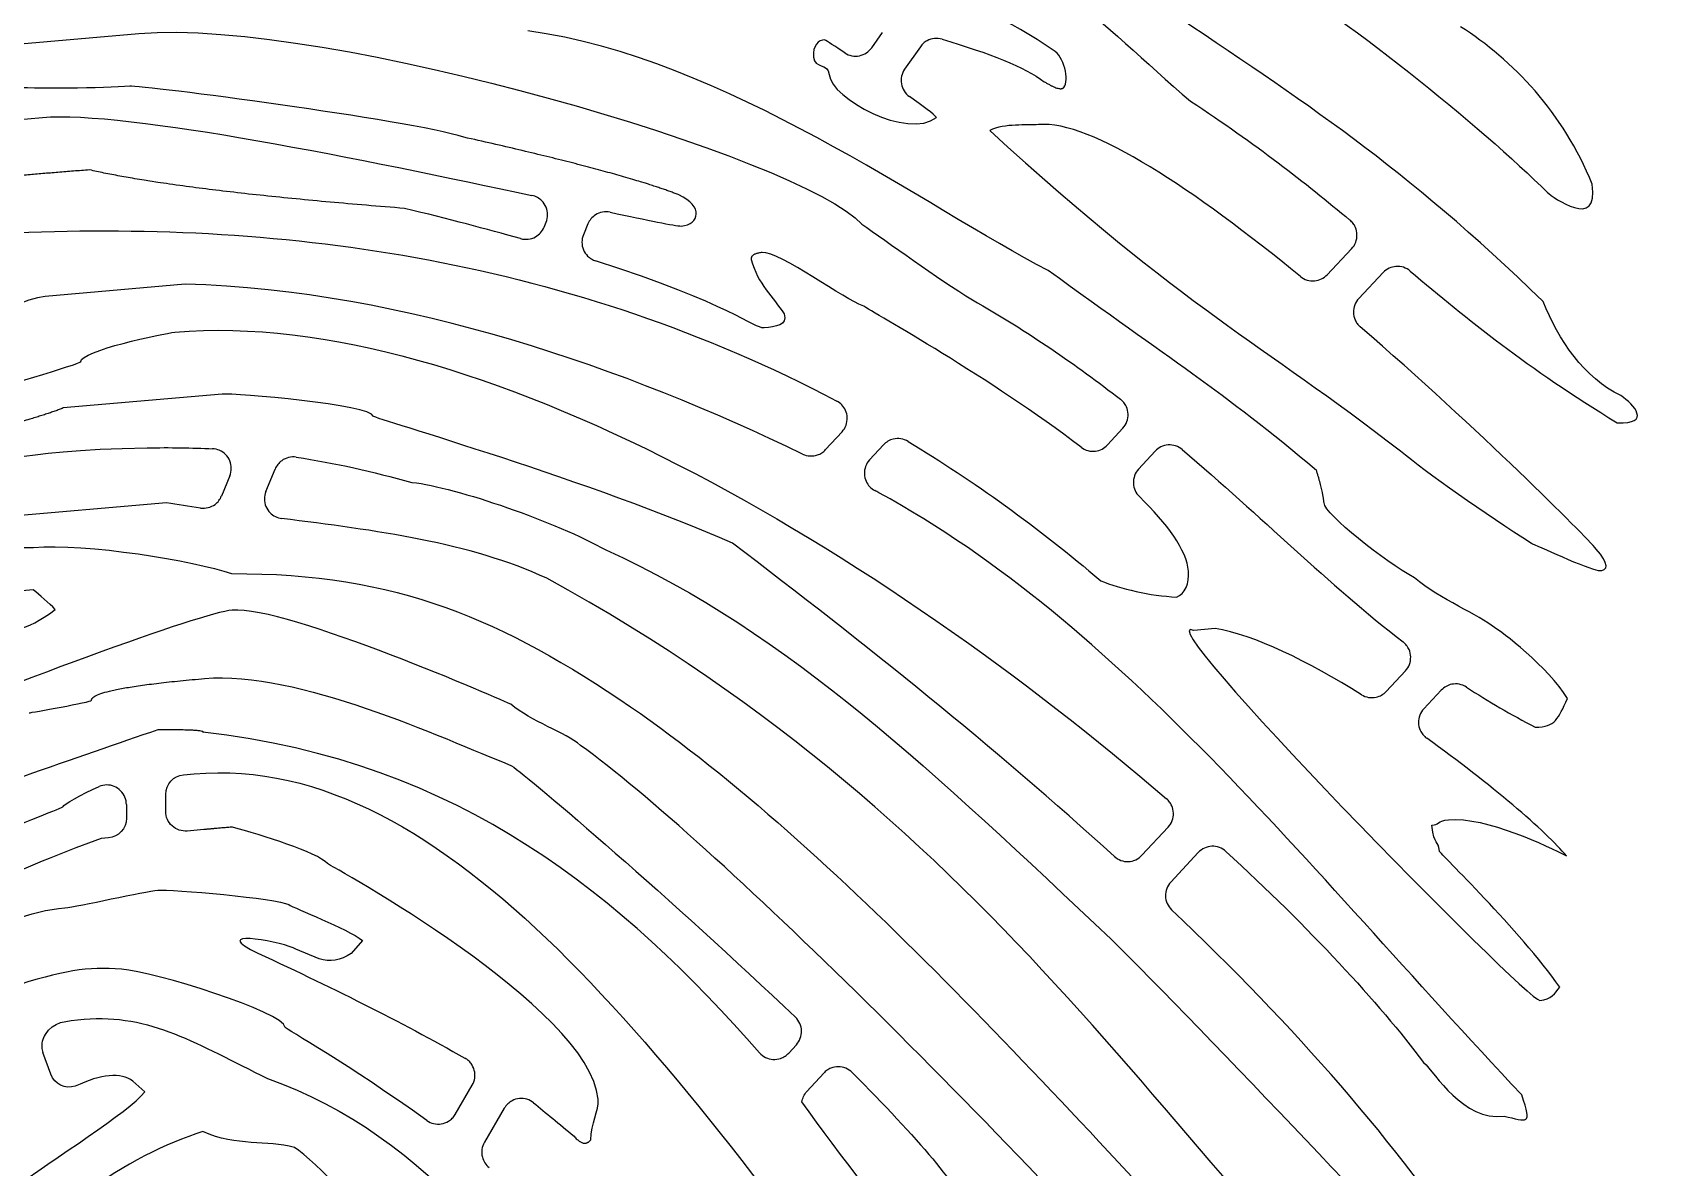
# Model space of a CAD drawing. Header units: inches. Extents: x -29.8 to 29.8, y -43 to 42.9.
# Drawn here: x -1.08 to 29.8, y -9.37 to 12.29 of the extents above; entities that cross this region are included whole.
import ezdxf

# ---------------------------------------------------------------- set-up
doc = ezdxf.new("R2010")
doc.units = ezdxf.units.IN
doc.header["$MEASUREMENT"] = 0

msp = doc.modelspace()

# ---------------------------------------------------------------- linework, layer by layer
for p, q in [((-4.744, 11.765), (0.947, 12.263)), ((14.926, 11.992), (15.131, 12.285)), ((15.854, 12.011), (15.554, 11.582)), ((-3.012, 10.477), (-0.892, 10.663)), ((8.677, 8.571), (8.716, 8.666)), ((9.512, 8.631), (9.428, 8.425)), ((24.08, 8.159), (23.612, 7.663)), ((1.829, 7.483), (-0.841, 7.249)), ((24.216, 7.211), (24.682, 7.704)), ((2.538, 5.386), (-0.492, 5.121)), ((14.361, 4.668), (14.047, 4.327)), ((19.718, 4.738), (19.423, 4.417)), ((14.885, 4.131), (15.149, 4.418)), ((20.015, 3.953), (20.331, 4.296)), ((2.683, 3.827), (2.526, 3.442)), ((3.371, 3.527), (3.547, 3.955)), ((1.477, 3.314), (-2.637, 2.954)), ((21.476, 0.915), (21.073, 0.879)), ((24.739, -0.284), (25.105, 0.107)), ((25.789, -0.26), (25.456, -0.616)), ((20.58, -2.873), (20.081, -3.41)), ((20.63, -3.922), (21.152, -3.359)), ((4.385, -5.383), (3.942, -5.198)), ((5.215, -5.036), (4.996, -5.286)), ((13.345, -7.182), (13.489, -7.025)), ((1.06, -7.924), (0.835, -7.718)), ((6.982, -8.353), (7.307, -7.795)), ((7.919, -8.234), (7.539, -8.885))]:
    msp.add_line(p, q)
for points in [[(-1.064, 1.651), (-2.638, 1.513, -0.35085), (-3.028, 1.773), (-3.036, 1.797)], [(2.185, -2.92), (1.869, -2.948, -0.440011), (1.461, -2.574), (1.461, -2.248, -0.388879), (1.803, -1.874), (2.002, -1.857)], [(0.711, -2.444), (0.711, -2.705, -0.388879), (0.369, -3.079), (0.227, -3.091)], [(-0.266, -7.814, -0.400789), (-0.731, -7.586), (-0.882, -7.175)], [(13.595, -8.115, -0.150346), (13.69, -7.916), (14.011, -7.565)]]:
    msp.add_lwpolyline(points, format="xyb")
for points, degree in [([(18.39, 11.947), (16.777, 13.063), (14.769, 13.593), (12.633, 13.969)], 3), ([(22.22, 13.595), (23.868, 12.657), (26.569, 10.473), (27.814, 9.231)], 3), ([(18.683, 12.924), (19.348, 12.532), (20.134, 11.706), (21.009, 10.971)], 3), ([(27.732, 7.151), (25.077, 9.739), (23.138, 10.977), (20.558, 12.722)], 3), ([(0.947, 12.263), (4.495, 12.573), (13.633, 9.883), (14.736, 8.626)], 3), ([(28.667, 9.388), (28.117, 10.752), (27.147, 11.769), (26.159, 12.391)], 3), ([(18.29, 7.745), (16.004, 8.918), (12.116, 11.811), (8.366, 12.314)], 3), ([(14.413, 11.894), (14.222, 12.019), (14.078, 12.112), (14.025, 12.145)], 3), ([(16.268, 12.156), (17.165, 11.89), (17.845, 11.617), (18.217, 11.345)], 3), ([(18.588, 11.234), (18.706, 11.375), (18.591, 11.836), (18.39, 11.947)], 3), ([(0.776, 11.258), (0.296, 11.216), (-1.111, 11.205), (-1.481, 11.24)], 3), ([(7.149, 10.286), (6.1, 10.619), (0.988, 11.277), (0.776, 11.258)], 3), ([(18.217, 11.345), (18.523, 11.156), (18.588, 11.234)], 2), ([(16.164, 10.663), (16.11, 10.725), (15.907, 10.876), (15.646, 11.061)], 3), ([(21.009, 10.971), (22.259, 10.154), (23.194, 9.416), (24.047, 8.705)], 3), ([(-0.892, 10.663), (0.695, 10.801), (5.363, 9.835), (8.447, 9.175)], 3), ([(18.11, 10.526), (17.887, 10.507), (17.463, 10.557), (17.177, 10.411)], 3), ([(23.102, 7.63), (21.109, 9.258), (19.116, 10.614), (18.11, 10.526)], 3), ([(11.25, 9.185), (10.194, 9.604), (7.149, 10.286)], 2), ([(17.177, 10.411), (20.963, 6.967), (22.297, 6.396), (25.009, 4.306)], 3), ([(0.01, 9.662), (-2.003, 9.51), (-3.235, 9.353)], 2), ([(6.016, 8.928), (1.763, 9.262), (0.01, 9.662)], 2), ([(27.814, 9.231), (27.913, 9.148), (28.811, 8.492), (28.667, 9.388)], 3), ([(11.293, 8.591), (11.647, 8.624), (11.719, 8.971), (11.25, 9.185)], 3), ([(-1.391, 8.463), (3.785, 8.687), (9.191, 7.927), (14.26, 5.254)], 3), ([(8.229, 8.352), (7.587, 8.532), (6.854, 8.725), (6.016, 8.928)], 3), ([(9.937, 8.855), (10.669, 8.699), (11.168, 8.597), (11.293, 8.591)], 3), ([(14.736, 8.626), (15.218, 8.304), (16.183, 7.578), (16.847, 7.186)], 3), ([(12.837, 8.086), (12.614, 8.066), (12.628, 7.953)], 2), ([(14.746, 7.078), (14.463, 7.157), (13.16, 8.114), (12.837, 8.086)], 3), ([(12.872, 6.65), (12.683, 6.633), (12.243, 7.103), (9.661, 7.926)], 3), ([(12.628, 7.953), (12.755, 7.485), (13.051, 7.23), (13.255, 6.915)], 3), ([(23.409, 3.929), (21.599, 5.455), (20.635, 6.036), (18.29, 7.745)], 3), ([(25.197, 7.733), (26.29, 6.81), (27.428, 5.887), (29.146, 4.838)], 3), ([(13.608, 4.243), (10.291, 5.846), (6.064, 7.365), (1.829, 7.483)], 3), ([(-0.841, 7.249), (-1.555, 7.187), (-3.298, 6.004), (-3.456, 5.7)], 3), ([(16.847, 7.186), (17.908, 6.578), (18.832, 5.938), (19.671, 5.288)], 3), ([(29.215, 5.359), (28.517, 5.685), (28.024, 6.426), (27.732, 7.151)], 3), ([(1.637, 6.566), (7.386, 7.069), (15.203, 2.272), (20.55, -2.333)], 3), ([(13.255, 6.915), (13.325, 6.698), (13.096, 6.669), (12.872, 6.65)], 3), ([(18.919, 4.373), (17.197, 5.691), (14.983, 6.925), (14.746, 7.078)], 3), ([(-0.158, 6.005), (-0.176, 6.205), (1.413, 6.547), (1.637, 6.566)], 3), ([(28.746, 2.431), (28.525, 2.69), (26.512, 4.711), (24.244, 6.67)], 3), ([(-2.132, 5.427), (-1.886, 5.449), (-0.155, 5.971), (-0.158, 6.005)], 3), ([(5.42, 4.963), (5.4, 5.187), (2.761, 5.406), (2.538, 5.386)], 3), ([(29.146, 4.838), (29.801, 4.81), (29.472, 5.181), (29.215, 5.359)], 3), ([(-0.492, 5.121), (-1.531, 4.713), (-4.196, 4.257)], 2), ([(12.269, 2.541), (9.667, 3.699), (5.422, 4.93), (5.42, 4.963)], 3), ([(-2.096, 3.991), (-1.873, 4.011), (-1.577, 4.318), (1.107, 4.361)], 3), ([(1.107, 4.361), (1.545, 4.369), (1.959, 4.363), (2.355, 4.344)], 3), ([(15.619, 4.485), (16.872, 3.728), (18.1, 2.845), (19.295, 1.824)], 3), ([(20.85, 4.328), (22.355, 3.047), (23.629, 1.769), (25.061, 0.659)], 3), ([(3.95, 4.184), (4.687, 4.072), (5.4, 3.909), (6.158, 3.703)], 3), ([(25.009, 4.306), (25.494, 3.9), (26.648, 3.097), (27.508, 2.541)], 3), ([(23.553, 3.312), (23.534, 3.535), (23.409, 3.929)], 2), ([(6.158, 3.703), (7.013, 3.608), (8.922, 2.939), (9.858, 2.413)], 3), ([(15.061, 3.506), (15.036, 3.519), (15.012, 3.532), (14.987, 3.545)], 3), ([(27.325, -7.981), (23.18, -3.585), (19.702, 0.966), (15.061, 3.506)], 3), ([(20.969, 2.006), (20.933, 2.414), (20.568, 2.91), (20.031, 3.43)], 3), ([(2.125, 3.213), (1.905, 3.245), (1.689, 3.278), (1.477, 3.314)], 3), ([(25.281, 1.879), (24.711, 2.191), (23.573, 3.089), (23.553, 3.312)], 3), ([(8.727, 1.873), (7.28, 2.551), (5.442, 2.793), (3.672, 3.013)], 3), ([(-1.785, 2.489), (-1.561, 2.509), (-1.286, 2.443), (-1.063, 2.463)], 3), ([(-1.063, 2.463), (-0.081, 2.548), (2.022, 2.208), (2.714, 1.962)], 3), ([(19.554, -3.432), (17.281, -1.364), (14.777, 0.646), (12.269, 2.541)], 3), ([(27.508, 2.541), (27.569, 2.512), (28.597, 2.047), (28.782, 2.022)], 3), ([(9.858, 2.413), (13.348, 0.839), (16.184, -1.894), (19.492, -5.011)], 3), ([(28.782, 2.022), (28.994, 2.008), (28.982, 2.144), (28.746, 2.431)], 3), ([(2.714, 1.962), (5.879, 1.979), (7.913, 1.066), (10.328, -0.578)], 3), ([(26.007, -14.233), (20.651, -9.268), (17.537, -2.945), (8.727, 1.873)], 3), ([(20.737, 1.515), (20.899, 1.57), (20.989, 1.783), (20.969, 2.006)], 3), ([(26.802, 0.933), (26.516, 1.174), (25.77, 1.469), (25.281, 1.879)], 3), ([(-0.645, 1.28), (-0.758, 1.397), (-0.952, 1.56), (-1.064, 1.651)], 3), ([(19.295, 1.824), (19.674, 1.673), (20.237, 1.539), (20.737, 1.515)], 3), ([(2.73, 1.265), (2.157, 1.215), (-1.571, -0.137), (-4.561, -1.427)], 3), ([(-1.872, 0.596), (-1.478, 0.975), (-1.253, 0.8), (-0.645, 1.28)], 3), ([(8.041, -0.528), (7.978, -0.497), (3.756, 1.355), (2.73, 1.265)], 3), ([(21.073, 0.879), (20.065, 1.306), (27.443, -6.197), (27.667, -6.177)], 3), ([(28.197, -0.421), (27.837, 0.176), (26.915, 0.879), (26.802, 0.933)], 3), ([(24.268, -0.347), (23.245, 0.289), (22.226, 0.793), (21.476, 0.915)], 3), ([(2.203, -0.038), (3.977, 0.115), (6.7, -1.16), (8.058, -1.702)], 3), ([(0.047, -0.454), (0.027, -0.23), (2.203, -0.038)], 2), ([(26.268, -0.202), (26.685, -0.473), (27.121, -0.729), (27.583, -0.966)], 3), ([(-1.146, -0.693), (-1.113, -0.69), (0.05, -0.487), (0.047, -0.454)], 3), ([(9.372, -1.314), (9.082, -1.07), (8.434, -0.857), (8.041, -0.528)], 3), ([(10.328, -0.578), (14.289, -3.313), (18.425, -8.003), (22.094, -11.907)], 3), ([(27.583, -0.966), (27.974, -0.966), (28.011, -0.808), (28.197, -0.421)], 3), ([(1.308, -1.018), (-0.141, -1.517), (-2.4, -2.3), (-3.713, -2.776)], 3), ([(2.167, -1.065), (2.241, -1.013), (1.308, -1.018)], 2), ([(12.788, -7.177), (10.184, -4.231), (7.119, -1.611), (2.167, -1.065)], 3), ([(28.176, -3.422), (27.785, -2.955), (26.729, -2.046), (25.512, -1.178)], 3), ([(2.002, -1.857), (6.859, -1.432), (11.128, -7.375), (15.534, -13.347)], 3), ([(21.155, -12.847), (17.48, -8.719), (11.892, -3.134), (9.372, -1.314)], 3), ([(8.058, -1.702), (8.418, -1.945), (11.164, -4.299), (13.472, -6.5)], 3), ([(-0.495, -2.48), (-0.497, -2.457), (-0.146, -2.239), (0.192, -2.098)], 3), ([(0.711, -2.444), (0.711, -2.395), (0.692, -2.297), (0.608, -2.172), (0.483, -2.088), (0.335, -2.059), (0.237, -2.079), (0.192, -2.098)], 3), ([(-4.391, -4.232), (-3.509, -3.637), (-0.492, -2.513), (-0.495, -2.48)], 3), ([(25.607, -2.836), (25.755, -2.837), (25.703, -2.751), (25.926, -2.732)], 3), ([(25.926, -2.732), (26.64, -2.669), (27.832, -3.241), (28.176, -3.422)], 3), ([(2.735, -2.872), (2.409, -2.9), (2.185, -2.92)], 2), ([(4.547, -3.568), (4.348, -3.348), (3.284, -3.029), (2.735, -2.872)], 3), ([(25.754, -3.332), (25.734, -3.108), (25.657, -3.25), (25.607, -2.836)], 3), ([(0.227, -3.091), (-1.021, -3.539), (-2.607, -4.217), (-4.049, -5.146)], 3), ([(21.68, -3.337), (23.279, -4.803), (24.587, -6.207), (25.453, -7.365)], 3), ([(28.049, -5.925), (27.285, -4.839), (25.757, -3.365), (25.754, -3.332)], 3), ([(9.707, -8.063), (9.553, -6.3), (4.57, -3.593), (4.547, -3.568)], 3), ([(-0.461, -4.411), (-0.238, -4.391), (1.085, -4.096), (1.308, -4.076)], 3), ([(1.308, -4.076), (1.543, -4.056), (3.612, -4.231), (3.806, -4.352)], 3), ([(-4.635, -6.829), (-3.251, -5.513), (-1.764, -4.525), (-0.461, -4.411)], 3), ([(3.806, -4.352), (3.92, -4.423), (4.916, -4.804), (5.215, -5.036)], 3), ([(26.441, -11.193), (24.991, -8.931), (22.969, -6.661), (20.646, -4.448)], 3), ([(3.942, -5.198), (3.74, -5.082), (2.372, -4.806), (3.075, -5.208)], 3), ([(3.075, -5.208), (4.601, -5.916), (5.944, -6.581), (7.169, -7.281)], 3), ([(19.492, -5.011), (21.201, -6.682), (25.633, -11.408), (25.653, -11.435)], 3), ([(0.619, -5.582), (-0.026, -5.53), (-0.504, -5.608), (-1.498, -5.93)], 3), ([(4.996, -5.286), (4.799, -5.419), (4.595, -5.452), (4.385, -5.383)], 3), ([(3.741, -6.696), (3.715, -6.395), (1.233, -5.631), (0.619, -5.582)], 3), ([(27.667, -6.177), (27.89, -6.158), (27.957, -6.049), (28.049, -5.925)], 3), ([(-0.095, -6.537), (1.165, -6.427), (2.071, -7.016), (3.4, -7.666)], 3), ([(-0.835, -6.827), (-0.687, -6.58), (-0.452, -6.569), (-0.095, -6.537)], 3), ([(6.439, -8.468), (4.965, -7.409), (3.743, -6.714), (3.741, -6.696)], 3), ([(-0.836, -6.829), (-0.835, -6.828), (-0.835, -6.828), (-0.835, -6.827)], 3), ([(25.453, -7.365), (25.675, -7.563), (26.206, -8.486), (26.987, -8.387)], 3), ([(0.835, -7.718), (0.602, -7.549), (0.235, -7.581), (-0.266, -7.814)], 3), ([(3.4, -7.666), (6.489, -8.752), (8.502, -11.511), (10.276, -14.478)], 3), ([(14.553, -7.554), (15.78, -8.782), (16.698, -9.829), (16.733, -10.237)], 3), ([(-1.509, -9.808), (-0.64, -9.176), (0.744, -8.317), (1.06, -7.924)], 3), ([(26.987, -8.387), (27.432, -8.478), (27.532, -8.589), (27.325, -7.981)], 3), ([(8.478, -8.131), (8.708, -8.316), (8.964, -8.532), (9.249, -8.77)], 3), ([(9.567, -8.837), (9.568, -8.525), (9.727, -8.287), (9.707, -8.063)], 3), ([(23.244, -20.911), (23.189, -20.286), (16.46, -12.07), (13.595, -8.115)], 3), ([(2.167, -8.679), (0.759, -9.125), (-1.023, -10.274), (-2, -11.988)], 3), ([(3.919, -8.981), (3.382, -8.833), (2.827, -8.975), (2.167, -8.679)], 3), ([(9.249, -8.77), (9.444, -8.995), (9.567, -8.837)], 2), ([(9.428, -15.298), (7.563, -12.726), (4.745, -9.564), (3.919, -8.981)], 3)]:
    msp.add_open_spline(points, degree=degree)
for points, knots in [([(14.025, 12.145), (13.921, 12.138), (13.795, 12.038), (13.834, 11.591), (14.094, 11.704), (14.114, 11.481), (14.154, 11.023), (15.607, 10.235), (16.164, 10.663)], [0, 0, 0, 0, 0.333333, 0.333333, 0.666667, 0.666667, 0.666667, 1, 1, 1, 1]), ([(16.268, 12.156), (16.221, 12.17), (16.172, 12.174), (16.075, 12.164), (16.028, 12.15), (15.959, 12.113), (15.935, 12.096), (15.891, 12.057), (15.871, 12.035), (15.854, 12.011)], [0, 0, 0, 0, 0.372089, 0.372089, 0.744178, 0.744178, 0.968016, 0.968016, 1.191854, 1.191854, 1.191854, 1.191854]), ([(14.413, 11.894), (14.454, 11.867), (14.499, 11.849), (14.595, 11.83), (14.644, 11.83), (14.74, 11.849), (14.786, 11.868), (14.865, 11.921), (14.899, 11.954), (14.926, 11.992)], [0, 0, 0, 0, 0.372089, 0.372089, 0.744178, 0.744178, 1.116267, 1.116267, 1.473241, 1.473241, 1.473241, 1.473241]), ([(15.554, 11.582), (15.526, 11.542), (15.506, 11.497), (15.485, 11.402), (15.484, 11.352), (15.5, 11.256), (15.518, 11.21), (15.57, 11.126), (15.605, 11.089), (15.646, 11.061)], [0, 0, 0, 0, 0.372089, 0.372089, 0.744178, 0.744178, 1.116267, 1.116267, 1.497799, 1.497799, 1.497799, 1.497799]), ([(8.716, 8.666), (8.734, 8.711), (8.744, 8.759), (8.744, 8.857), (8.734, 8.905), (8.697, 8.995), (8.67, 9.037), (8.61, 9.097), (8.581, 9.119), (8.517, 9.154), (8.483, 9.167), (8.447, 9.175)], [0, 0, 0, 0, 0.372089, 0.372089, 0.744178, 0.744178, 1.116267, 1.116267, 1.393441, 1.393441, 1.670616, 1.670616, 1.670616, 1.670616]), ([(9.937, 8.855), (9.89, 8.865), (9.84, 8.866), (9.744, 8.849), (9.698, 8.831), (9.625, 8.784), (9.596, 8.758), (9.547, 8.699), (9.527, 8.666), (9.512, 8.631)], [0, 0, 0, 0, 0.372089, 0.372089, 0.744178, 0.744178, 1.036587, 1.036587, 1.328996, 1.328996, 1.328996, 1.328996]), ([(24.08, 8.159), (24.114, 8.195), (24.14, 8.236), (24.175, 8.328), (24.183, 8.376), (24.181, 8.474), (24.171, 8.522), (24.139, 8.593), (24.125, 8.618), (24.09, 8.665), (24.07, 8.686), (24.047, 8.705)], [0, 0, 0, 0, 0.372089, 0.372089, 0.744178, 0.744178, 1.116267, 1.116267, 1.337651, 1.337651, 1.559035, 1.559035, 1.559035, 1.559035]), ([(8.229, 8.352), (8.276, 8.339), (8.325, 8.335), (8.422, 8.347), (8.469, 8.362), (8.549, 8.406), (8.582, 8.433), (8.639, 8.496), (8.661, 8.532), (8.677, 8.571)], [0, 0, 0, 0, 0.372089, 0.372089, 0.744178, 0.744178, 1.06694, 1.06694, 1.389702, 1.389702, 1.389702, 1.389702]), ([(9.428, 8.425), (9.409, 8.38), (9.4, 8.332), (9.4, 8.234), (9.409, 8.186), (9.447, 8.095), (9.474, 8.054), (9.529, 7.998), (9.553, 7.979), (9.605, 7.947), (9.632, 7.935), (9.661, 7.926)], [0, 0, 0, 0, 0.372089, 0.372089, 0.744178, 0.744178, 1.116267, 1.116267, 1.346834, 1.346834, 1.577401, 1.577401, 1.577401, 1.577401]), ([(25.197, 7.733), (25.159, 7.765), (25.116, 7.789), (25.023, 7.819), (24.974, 7.825), (24.88, 7.817), (24.835, 7.805), (24.751, 7.765), (24.714, 7.738), (24.682, 7.704)], [0, 0, 0, 0, 0.372089, 0.372089, 0.744178, 0.744178, 1.096088, 1.096088, 1.447998, 1.447998, 1.447998, 1.447998]), ([(23.102, 7.63), (23.139, 7.599), (23.183, 7.576), (23.276, 7.548), (23.325, 7.543), (23.419, 7.551), (23.463, 7.564), (23.544, 7.603), (23.581, 7.63), (23.612, 7.663)], [0, 0, 0, 0, 0.372089, 0.372089, 0.744178, 0.744178, 1.088124, 1.088124, 1.43207, 1.43207, 1.43207, 1.43207]), ([(24.216, 7.211), (24.183, 7.175), (24.156, 7.134), (24.121, 7.042), (24.113, 6.994), (24.115, 6.896), (24.126, 6.848), (24.156, 6.778), (24.17, 6.753), (24.203, 6.708), (24.223, 6.688), (24.244, 6.67)], [0, 0, 0, 0, 0.372089, 0.372089, 0.744178, 0.744178, 1.116267, 1.116267, 1.329352, 1.329352, 1.542437, 1.542437, 1.542437, 1.542437]), ([(14.361, 4.668), (14.394, 4.704), (14.42, 4.746), (14.453, 4.838), (14.461, 4.887), (14.458, 4.984), (14.446, 5.032), (14.409, 5.114), (14.386, 5.149), (14.329, 5.209), (14.296, 5.234), (14.26, 5.254)], [0, 0, 0, 0, 0.372089, 0.372089, 0.744178, 0.744178, 1.116267, 1.116267, 1.431264, 1.431264, 1.746262, 1.746262, 1.746262, 1.746262]), ([(19.718, 4.738), (19.751, 4.774), (19.777, 4.816), (19.811, 4.908), (19.818, 4.956), (19.815, 5.054), (19.803, 5.102), (19.771, 5.174), (19.755, 5.2), (19.717, 5.248), (19.695, 5.269), (19.671, 5.288)], [0, 0, 0, 0, 0.372089, 0.372089, 0.744178, 0.744178, 1.116267, 1.116267, 1.348159, 1.348159, 1.580052, 1.580052, 1.580052, 1.580052]), ([(2.683, 3.827), (2.702, 3.872), (2.711, 3.92), (2.711, 4.018), (2.702, 4.066), (2.665, 4.157), (2.638, 4.198), (2.569, 4.267), (2.528, 4.295), (2.443, 4.331), (2.399, 4.341), (2.355, 4.344)], [0, 0, 0, 0, 0.372089, 0.372089, 0.744178, 0.744178, 1.116267, 1.116267, 1.488355, 1.488355, 1.825553, 1.825553, 1.825553, 1.825553]), ([(13.608, 4.243), (13.652, 4.221), (13.699, 4.209), (13.797, 4.203), (13.846, 4.209), (13.921, 4.235), (13.95, 4.249), (14.002, 4.283), (14.026, 4.303), (14.047, 4.327)], [0, 0, 0, 0, 0.372089, 0.372089, 0.744178, 0.744178, 0.982467, 0.982467, 1.220757, 1.220757, 1.220757, 1.220757]), ([(15.619, 4.485), (15.577, 4.51), (15.531, 4.527), (15.434, 4.542), (15.385, 4.54), (15.302, 4.52), (15.267, 4.506), (15.203, 4.468), (15.174, 4.445), (15.149, 4.418)], [0, 0, 0, 0, 0.372089, 0.372089, 0.744178, 0.744178, 1.027121, 1.027121, 1.310064, 1.310064, 1.310064, 1.310064]), ([(18.919, 4.373), (18.957, 4.343), (19.002, 4.321), (19.096, 4.295), (19.145, 4.292), (19.237, 4.304), (19.28, 4.317), (19.358, 4.357), (19.393, 4.384), (19.423, 4.417)], [0, 0, 0, 0, 0.372089, 0.372089, 0.744178, 0.744178, 1.079781, 1.079781, 1.415384, 1.415384, 1.415384, 1.415384]), ([(20.85, 4.328), (20.813, 4.36), (20.77, 4.384), (20.677, 4.414), (20.628, 4.42), (20.531, 4.413), (20.483, 4.4), (20.398, 4.358), (20.362, 4.33), (20.331, 4.296)], [0, 0, 0, 0, 0.372089, 0.372089, 0.744178, 0.744178, 1.116267, 1.116267, 1.465232, 1.465232, 1.465232, 1.465232]), ([(3.95, 4.184), (3.902, 4.191), (3.853, 4.189), (3.758, 4.166), (3.713, 4.145), (3.646, 4.096), (3.62, 4.072), (3.578, 4.018), (3.56, 3.987), (3.547, 3.955)], [0, 0, 0, 0, 0.372089, 0.372089, 0.744178, 0.744178, 1.008465, 1.008465, 1.272752, 1.272752, 1.272752, 1.272752]), ([(14.885, 4.131), (14.852, 4.095), (14.827, 4.053), (14.793, 3.961), (14.785, 3.912), (14.789, 3.815), (14.8, 3.767), (14.837, 3.685), (14.86, 3.65), (14.917, 3.59), (14.95, 3.565), (14.987, 3.545)], [0, 0, 0, 0, 0.372089, 0.372089, 0.744178, 0.744178, 1.116267, 1.116267, 1.431198, 1.431198, 1.74613, 1.74613, 1.74613, 1.74613]), ([(20.015, 3.953), (19.982, 3.917), (19.957, 3.875), (19.923, 3.783), (19.915, 3.735), (19.919, 3.637), (19.93, 3.589), (19.97, 3.502), (19.997, 3.463), (20.031, 3.43)], [0, 0, 0, 0, 0.372089, 0.372089, 0.744178, 0.744178, 1.116267, 1.116267, 1.475911, 1.475911, 1.475911, 1.475911]), ([(2.125, 3.213), (2.174, 3.206), (2.223, 3.209), (2.318, 3.233), (2.362, 3.254), (2.429, 3.303), (2.454, 3.327), (2.495, 3.381), (2.513, 3.411), (2.526, 3.442)], [0, 0, 0, 0, 0.372089, 0.372089, 0.744178, 0.744178, 1.004427, 1.004427, 1.264677, 1.264677, 1.264677, 1.264677]), ([(3.371, 3.527), (3.353, 3.482), (3.343, 3.433), (3.343, 3.336), (3.353, 3.287), (3.39, 3.197), (3.417, 3.156), (3.481, 3.091), (3.515, 3.067), (3.59, 3.03), (3.63, 3.018), (3.672, 3.013)], [0, 0, 0, 0, 0.372089, 0.372089, 0.744178, 0.744178, 1.116267, 1.116267, 1.435255, 1.435255, 1.754243, 1.754243, 1.754243, 1.754243]), ([(25.105, 0.107), (25.139, 0.142), (25.165, 0.184), (25.199, 0.275), (25.208, 0.324), (25.205, 0.422), (25.194, 0.47), (25.162, 0.543), (25.146, 0.57), (25.108, 0.618), (25.086, 0.64), (25.061, 0.659)], [0, 0, 0, 0, 0.372089, 0.372089, 0.744178, 0.744178, 1.116267, 1.116267, 1.352745, 1.352745, 1.589224, 1.589224, 1.589224, 1.589224]), ([(24.268, -0.347), (24.309, -0.372), (24.355, -0.39), (24.451, -0.406), (24.501, -0.404), (24.585, -0.385), (24.62, -0.372), (24.684, -0.335), (24.714, -0.311), (24.739, -0.284)], [0, 0, 0, 0, 0.372089, 0.372089, 0.744178, 0.744178, 1.028222, 1.028222, 1.312266, 1.312266, 1.312266, 1.312266]), ([(26.268, -0.202), (26.227, -0.175), (26.181, -0.157), (26.085, -0.139), (26.036, -0.139), (25.95, -0.157), (25.914, -0.17), (25.846, -0.208), (25.816, -0.232), (25.789, -0.26)], [0, 0, 0, 0, 0.372089, 0.372089, 0.744178, 0.744178, 1.038284, 1.038284, 1.332391, 1.332391, 1.332391, 1.332391]), ([(25.456, -0.616), (25.422, -0.652), (25.396, -0.694), (25.362, -0.785), (25.353, -0.834), (25.356, -0.931), (25.367, -0.979), (25.4, -1.055), (25.417, -1.083), (25.46, -1.135), (25.484, -1.159), (25.512, -1.178)], [0, 0, 0, 0, 0.372089, 0.372089, 0.744178, 0.744178, 1.116267, 1.116267, 1.37172, 1.37172, 1.627173, 1.627173, 1.627173, 1.627173]), ([(20.58, -2.873), (20.613, -2.837), (20.639, -2.795), (20.673, -2.704), (20.682, -2.655), (20.679, -2.557), (20.668, -2.509), (20.636, -2.44), (20.622, -2.416), (20.59, -2.372), (20.571, -2.351), (20.55, -2.333)], [0, 0, 0, 0, 0.372089, 0.372089, 0.744178, 0.744178, 1.116267, 1.116267, 1.325885, 1.325885, 1.535503, 1.535503, 1.535503, 1.535503]), ([(21.68, -3.337), (21.644, -3.305), (21.602, -3.279), (21.511, -3.245), (21.462, -3.237), (21.364, -3.241), (21.316, -3.252), (21.227, -3.293), (21.186, -3.322), (21.152, -3.359)], [0, 0, 0, 0, 0.372089, 0.372089, 0.744178, 0.744178, 1.116267, 1.116267, 1.494936, 1.494936, 1.494936, 1.494936]), ([(19.554, -3.432), (19.59, -3.465), (19.632, -3.491), (19.724, -3.524), (19.773, -3.532), (19.87, -3.528), (19.918, -3.516), (20.007, -3.475), (20.048, -3.446), (20.081, -3.41)], [0, 0, 0, 0, 0.372089, 0.372089, 0.744178, 0.744178, 1.116267, 1.116267, 1.491643, 1.491643, 1.491643, 1.491643]), ([(20.63, -3.922), (20.596, -3.958), (20.57, -4), (20.536, -4.091), (20.528, -4.14), (20.531, -4.237), (20.542, -4.285), (20.582, -4.374), (20.61, -4.415), (20.646, -4.448)], [0, 0, 0, 0, 0.372089, 0.372089, 0.744178, 0.744178, 1.116267, 1.116267, 1.488658, 1.488658, 1.488658, 1.488658]), ([(13.489, -7.025), (13.522, -6.989), (13.548, -6.947), (13.581, -6.855), (13.589, -6.807), (13.586, -6.709), (13.574, -6.661), (13.534, -6.573), (13.506, -6.533), (13.472, -6.5)], [0, 0, 0, 0, 0.372089, 0.372089, 0.744178, 0.744178, 1.116267, 1.116267, 1.482758, 1.482758, 1.482758, 1.482758]), ([(-0.836, -6.829), (-0.864, -6.869), (-0.884, -6.914), (-0.903, -6.997), (-0.906, -7.033), (-0.902, -7.105), (-0.894, -7.141), (-0.882, -7.175)], [0, 0, 0, 0, 0.3720889, 0.3720889, 0.6482888, 0.6482888, 0.9244887, 0.9244887, 0.9244887, 0.9244887]), ([(7.307, -7.795), (7.332, -7.753), (7.348, -7.707), (7.361, -7.61), (7.359, -7.561), (7.334, -7.466), (7.313, -7.422), (7.269, -7.362), (7.251, -7.343), (7.213, -7.309), (7.192, -7.294), (7.169, -7.281)], [0, 0, 0, 0, 0.372089, 0.372089, 0.744178, 0.744178, 1.116267, 1.116267, 1.312724, 1.312724, 1.509182, 1.509182, 1.509182, 1.509182]), ([(12.788, -7.177), (12.82, -7.213), (12.859, -7.243), (12.947, -7.286), (12.994, -7.299), (13.092, -7.306), (13.141, -7.3), (13.217, -7.274), (13.246, -7.261), (13.299, -7.226), (13.323, -7.205), (13.345, -7.182)], [0, 0, 0, 0, 0.372089, 0.372089, 0.744178, 0.744178, 1.116267, 1.116267, 1.358054, 1.358054, 1.599842, 1.599842, 1.599842, 1.599842]), ([(14.553, -7.554), (14.518, -7.519), (14.477, -7.492), (14.387, -7.454), (14.339, -7.444), (14.241, -7.444), (14.193, -7.453), (14.121, -7.482), (14.097, -7.495), (14.051, -7.526), (14.03, -7.545), (14.011, -7.565)], [0, 0, 0, 0, 0.372089, 0.372089, 0.744178, 0.744178, 1.116267, 1.116267, 1.328571, 1.328571, 1.540876, 1.540876, 1.540876, 1.540876]), ([(8.478, -8.131), (8.44, -8.101), (8.397, -8.078), (8.303, -8.05), (8.254, -8.045), (8.157, -8.055), (8.11, -8.07), (8.036, -8.109), (8.008, -8.129), (7.958, -8.177), (7.937, -8.204), (7.919, -8.234)], [0, 0, 0, 0, 0.372089, 0.372089, 0.744178, 0.744178, 1.116267, 1.116267, 1.379758, 1.379758, 1.643249, 1.643249, 1.643249, 1.643249]), ([(6.439, -8.468), (6.479, -8.497), (6.524, -8.517), (6.619, -8.54), (6.668, -8.542), (6.764, -8.526), (6.811, -8.51), (6.879, -8.468), (6.904, -8.449), (6.947, -8.404), (6.966, -8.38), (6.982, -8.353)], [0, 0, 0, 0, 0.372089, 0.372089, 0.744178, 0.744178, 1.116267, 1.116267, 1.353313, 1.353313, 1.590358, 1.590358, 1.590358, 1.590358]), ([(7.539, -8.885), (7.515, -8.927), (7.499, -8.974), (7.485, -9.071), (7.488, -9.12), (7.51, -9.207), (7.526, -9.244), (7.57, -9.312), (7.598, -9.342), (7.629, -9.367)], [0, 0, 0, 0, 0.372089, 0.372089, 0.744178, 0.744178, 1.053069, 1.053069, 1.361961, 1.361961, 1.361961, 1.361961])]:
    msp.add_open_spline(points, degree=3, knots=knots)

doc.saveas('drawing.dxf')
